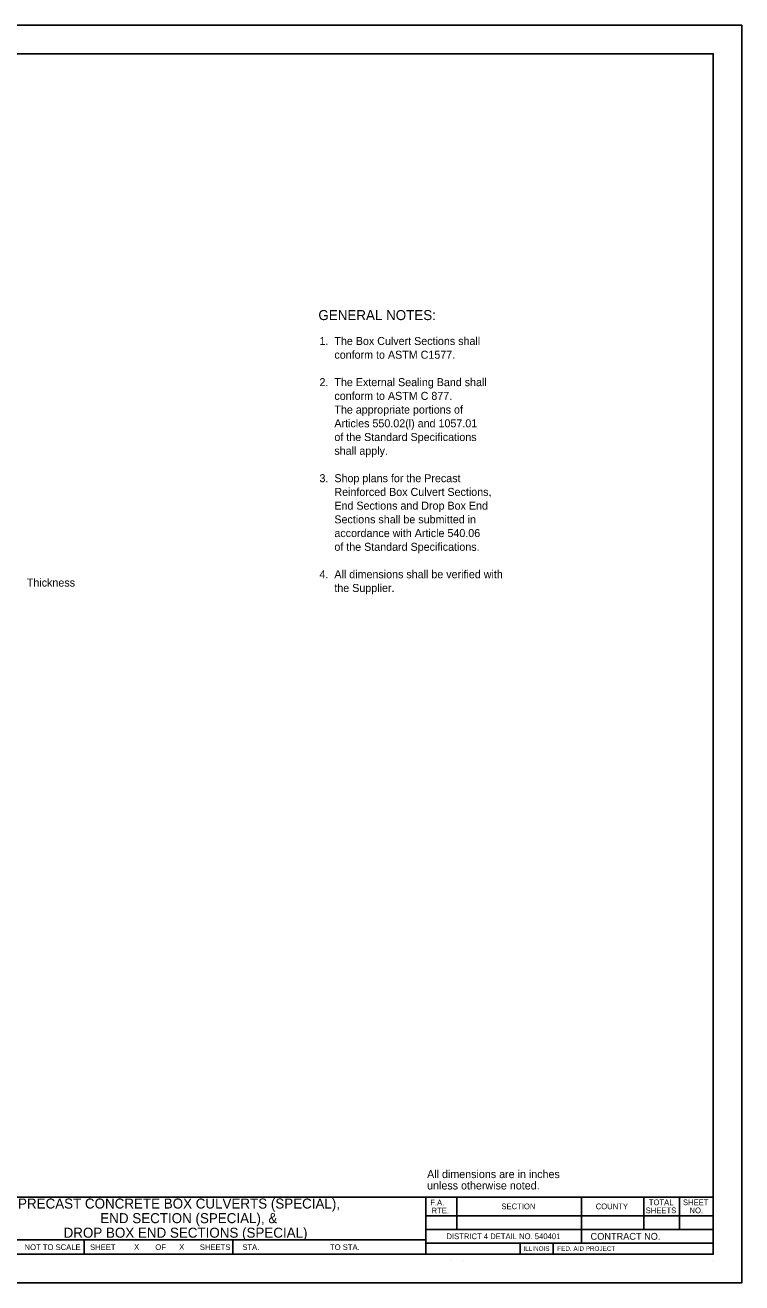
# Model space of a CAD drawing. Extents: x -0.01 to 2.83, y -0.16 to 1.83.
# Drawn here: x 1.789 to 2.833, y 0 to 1.833 of the extents above; entities that cross this region are included whole.
import ezdxf

# ---------------------------------------------------------------- set-up
doc = ezdxf.new("R2010")
doc.units = 0
for name, color, linetype in [('IDS_Notes', 7, 'Continuous'), ('RD_Pr_Roadway_Dimensions', 7, 'Continuous'), ('RD_Pr_Roadway_Notes', 7, 'Continuous'), ('SH_General_Details', 7, 'Continuous'), ('SH_Printer_Plotting_Border', 7, 'Continuous')]:
    doc.layers.add(name, color=color, linetype=linetype)

msp = doc.modelspace()

# ---------------------------------------------------------------- linework, layer by layer
at = {"layer": 'SH_General_Details'}
for p, q in [((2.8333, 1.8333), (0, 1.8333)), ((2.8333, 0), (2.8333, 1.8333)), ((0.1667, 0.125), (2.7917, 0.125)), ((2.3729, 0.125), (2.3729, 0.0417)), ((2.4179, 0.125), (2.4179, 0.0779)), ((2.5995, 0.125), (2.5995, 0.0579)), ((2.6905, 0.125), (2.6905, 0.0779)), ((2.7423, 0.125), (2.7423, 0.0779)), ((2.3729, 0.0979), (2.7917, 0.0979)), ((2.3729, 0.0779), (2.7917, 0.0779)), ((1.7312, 0.0625), (2.3729, 0.0625)), ((1.875, 0.0625), (1.875, 0.0417)), ((2.0917, 0.0625), (2.0917, 0.0417)), ((2.3729, 0.0579), (2.7917, 0.0579)), ((2.5101, 0.0579), (2.5101, 0.0417)), ((2.5585, 0.0579), (2.5585, 0.0417)), ((2.4095, 0.0333), (2.4095, 0.0333)), ((2.4262, 0.0333), (2.4262, 0.0333)), ((2.7917, 0.0333), (2.7917, 0.0333)), ((2.8333, 0), (0, 0))]:
    msp.add_line(p, q, dxfattribs=at)
msp.add_lwpolyline([(0.1667, 1.7917), (2.7917, 1.7917), (2.7917, 0.0417), (0.1667, 0.0417)], close=True, dxfattribs=at)
at = {"layer": 'SH_Printer_Plotting_Border'}
msp.add_lwpolyline([(0, 0), (2.8333, 0), (2.8333, 1.8333), (0, 1.8333)], close=True, dxfattribs=at)

# ---------------------------------------------------------------- texts
at = {"layer": 'IDS_Notes'}
for p in [(1.9477, 0.0483), (2.0134, 0.0483)]:
    msp.add_text('X', height=0.00833, dxfattribs=at).set_placement(p)
at = {"layer": 'RD_Pr_Roadway_Dimensions'}
msp.add_text('Thickness', height=0.01167, dxfattribs=at).set_placement((1.7914, 1.0149))
at = {"layer": 'RD_Pr_Roadway_Notes'}
for s, height, p in [('GENERAL NOTES:', 0.014583, (2.2163, 1.4034)), ('1.  The Box Culvert Sections shall', 0.011667, (2.2179, 1.3671)), ('     conform to ASTM C1577.', 0.011667, (2.2179, 1.3471)), ('2.  The External Sealing Band shall', 0.011667, (2.2179, 1.3071)), ('     conform to ASTM C 877.', 0.011667, (2.2179, 1.2871)), ('     The appropriate portions of', 0.011667, (2.2179, 1.2671)), ('     Articles 550.02(l) and 1057.01', 0.011667, (2.2179, 1.2471)), ('     of the Standard Specifications', 0.011667, (2.2179, 1.2271)), ('     shall apply.', 0.011667, (2.2179, 1.2071)), ('3.  Shop plans for the Precast ', 0.011667, (2.2179, 1.1671)), ('     Reinforced Box Culvert Sections,', 0.011667, (2.2179, 1.1471)), ('     End Sections and Drop Box End', 0.011667, (2.2179, 1.1271)), ('     Sections shall be submitted in', 0.011667, (2.2179, 1.1071)), ('     accordance with Article 540.06', 0.011667, (2.2179, 1.0871)), ('     of the Standard Specifications.', 0.011667, (2.2179, 1.0671)), ('4.  All dimensions shall be verified with', 0.011667, (2.2179, 1.0271)), ('     the Supplier.', 0.011667, (2.2179, 1.0071)), ('All dimensions are in inches ', 0.011668, (2.3747, 0.1527)), ('unless otherwise noted.', 0.011668, (2.3747, 0.1361))]:
    msp.add_text(s, height=height, dxfattribs=at).set_placement(p)
at = {"layer": 'SH_General_Details'}
for s, height, p in [('PRECAST CONCRETE BOX CULVERTS (SPECIAL),', 0.014583, (1.7786, 0.1083)), ('F.A.  ', 0.00833, (2.3793, 0.1129)), ('SECTION', 0.00833, (2.483, 0.1073)), ('COUNTY', 0.00833, (2.6204, 0.1073)), ('SHEETS', 0.00833, (2.6932, 0.1015)), ('TOTAL', 0.00833, (2.6978, 0.1132)), ('SHEET', 0.00833, (2.7475, 0.1132)), ('NO.', 0.00833, (2.7571, 0.1015)), ('END SECTION (SPECIAL), &', 0.014583, (1.8985, 0.087)), ('RTE.', 0.00833, (2.3812, 0.1012)), ('DROP BOX END SECTIONS (SPECIAL)', 0.014583, (1.845, 0.0658)), ('NOT TO SCALE', 0.008333, (1.7881, 0.0478)), ('SHEET', 0.00833, (1.8835, 0.0479)), ('OF', 0.00833, (1.9786, 0.0479)), ('SHEETS', 0.00833, (2.0435, 0.0479)), ('STA.', 0.00833, (2.1054, 0.0479)), ('TO STA.', 0.00833, (2.2332, 0.0479)), ('DISTRICT 4 DETAIL NO. 540401', 0.008333, (2.4029, 0.0637)), ('CONTRACT NO.      ', 0.01, (2.6129, 0.0628)), ('ILLINOIS', 0.00667, (2.5152, 0.0466)), ('FED. AID PROJECT', 0.006667, (2.5644, 0.0466))]:
    msp.add_text(s, height=height, dxfattribs=at).set_placement(p)

doc.saveas('drawing.dxf')
